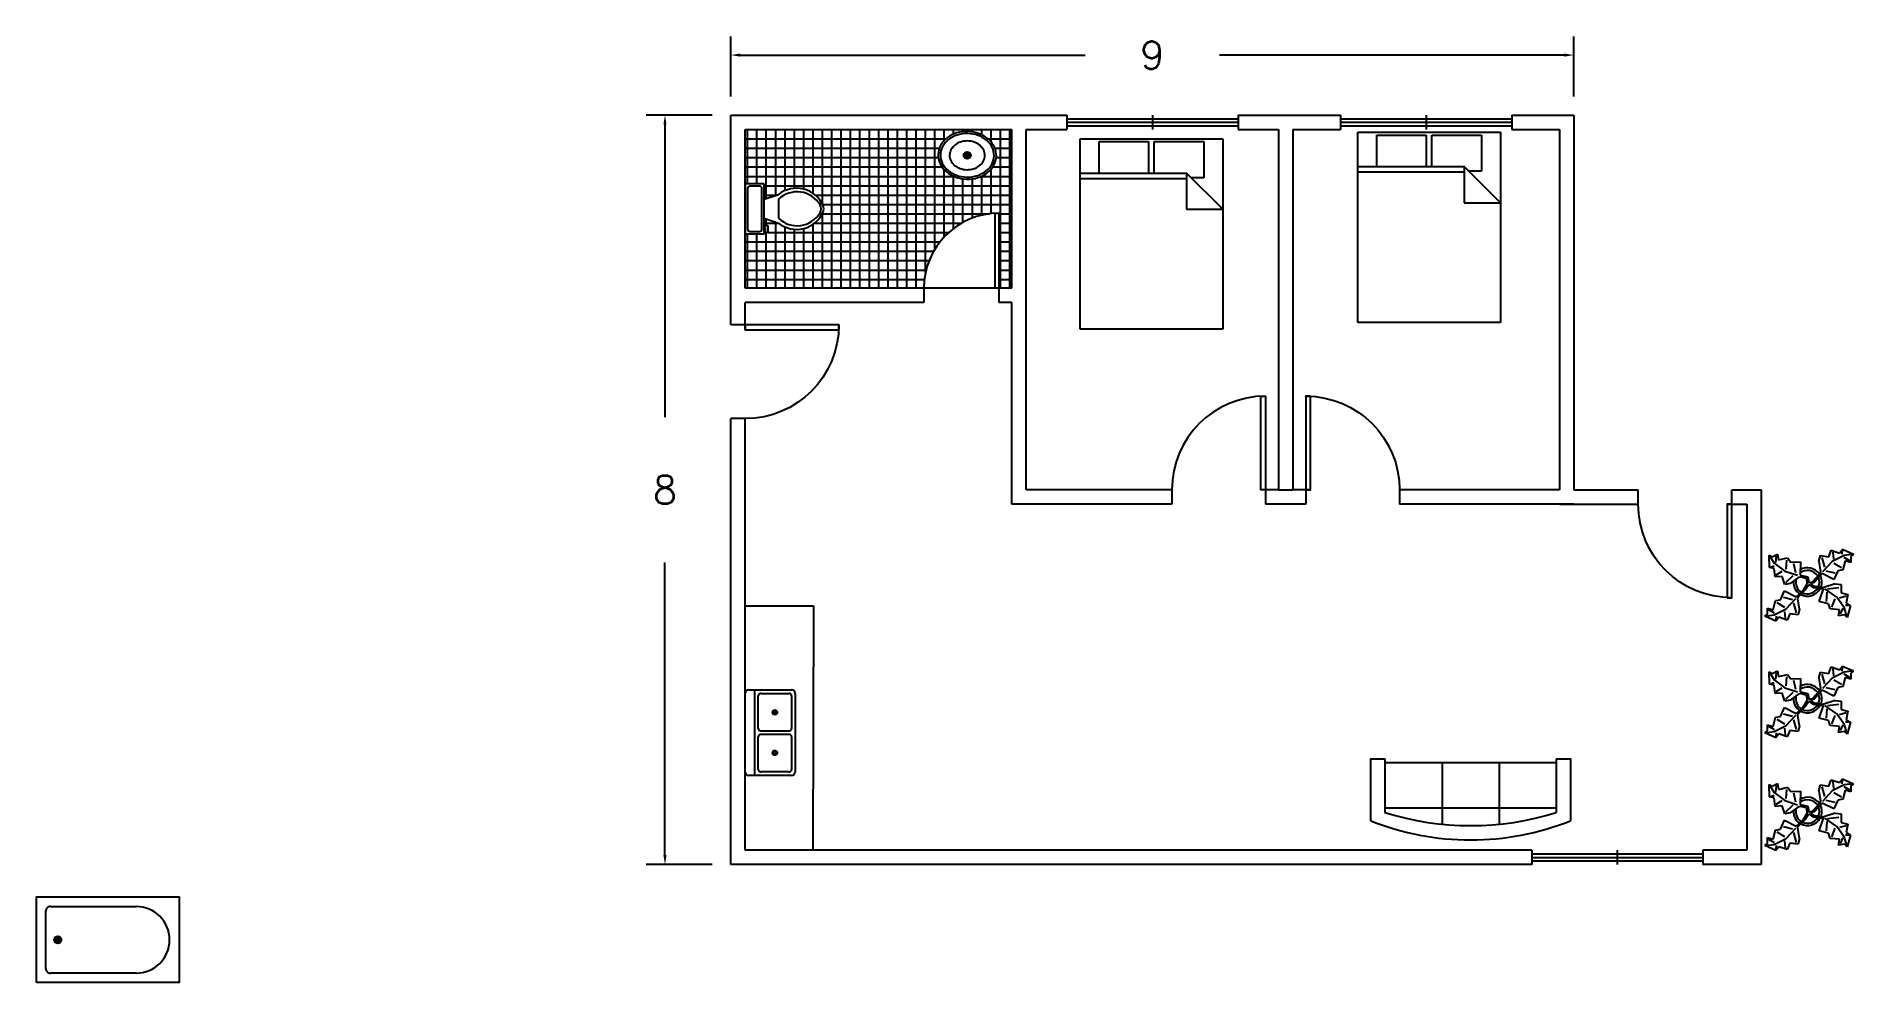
# Model space of a CAD drawing. Header units: metres. Extents: x 102.7 to 122.1, y 211 to 221.1.
import ezdxf

# ---------------------------------------------------------------- set-up
doc = ezdxf.new("R2010")
doc.units = ezdxf.units.M
for name, color, linetype in [('DOOR', 2, 'Continuous'), ('WALL', 4, 'Continuous'), ('WINDOWS', 3, 'Continuous')]:
    doc.layers.add(name, color=color, linetype=linetype)
doc.styles.get("Standard").update_dxf_attribs({"font": 'romans.shx', "height": 0.3})
doc.dimstyles.new('ISO-25', dxfattribs={"dimtxt": 0.3, "dimasz": 0.1, "dimexe": 0.2, "dimexo": 0.2, "dimtad": 0, "dimtih": 1, "dimtoh": 1, "dimdsep": 46, "dimtxsty": 'Standard', "dimcen": 2.5, "dimadec": 0, "dimazin": 0, "dimtfac": 1, "dimtmove": 0, "dimatfit": 3, "dimfxl": 1, "dimarcsym": 0})

# ---------------------------------------------------------------- blocks, each defined once
blk = doc.blocks.new('DOOR')
blk.add_lwpolyline([(-0.05079999999999529, 1), (0, 1), (0, 0), (-0.05079999999999529, 0)], close=True)
blk.add_arc((0, 0), 1, 90, 180)
blk = doc.blocks.new('Window - Wood Frame 36 in. Wide plan')
for p, q in [((0, 6), (0, 0)), ((0, 4.5), (36, 4.5)), ((0, 3), (36, 3)), ((0, 1.5), (36, 1.5)), ((36, 6), (36, 0))]:
    blk.add_line(p, q)
blk = doc.blocks.new('Sink - Oval top')
for p, q in [((-1, 0), (1, 0)), ((0, 1), (0, -1))]:
    blk.add_line(p, q)
at = {"linetype": 'Continuous'}
for points in [[(-12.2337188035408, 0.3941914712607968, 0.1176342565883263), (-11.46456229543958, -3.361933235489118, 0.104469279667093), (-8.878748691070427, -6.803541973650567, 0.09001578960148493), (-5.082757700676666, -9.072309807490512, 0.08191994915921848), (-0.3227280122732736, -10.01585280257211, 0.08191994915920903), (4.488169920880978, -9.380701564817912, 0.09001578960148009), (8.422342359155778, -7.36101289847943, 0.1044692796670922), (11.22435122606942, -4.093009071543406, 0.1176342565883338), (12.23371880354091, -0.3941914712607968, 0.1176342565883057), (11.46456229543992, 3.361933235488777, 0.1044692796670849), (8.878748691070427, 6.803541973650567, 0.09001578960148834), (5.082757700676325, 9.072309807490683, 0.08191994915920578), (0.3227280122732736, 10.01585280257211, 0.08191994915920695), (-4.488169920880864, 9.380701564817969, 0.0900157896014802), (-8.422342359155778, 7.36101289847943, 0.1044692796670951), (-11.22435122606919, 4.093009071543634, 0.1176342565883402)], [(-11.2862798685012, 0.1590597164737346, 0.1186217001864142), (-10.51590095791209, -3.253161772358112, 0.1046781721811095), (-8.071803350560117, -6.358618019863343, 0.08956206646917378), (-4.537699193222352, -8.366971929609804, 0.08118469889121774), (-0.1289739026695997, -9.15150355811437, 0.08118469889122752), (4.300109150126218, -8.491524865184601, 0.0895620664691798), (7.889406708212618, -6.583562428127607, 0.1046781721811044), (10.42004782883112, -3.548216131892445, 0.1186217001864013), (11.2862798685012, -0.1590597164736209, 0.1186217001863946), (10.51590095791221, 3.253161772357998, 0.1046781721811069), (8.071803350560117, 6.358618019863343, 0.0895620664691756), (4.537699193222124, 8.366971929609917, 0.08118469889121599), (0.1289739026695997, 9.151503558114428, 0.08118469889121414), (-4.300109150125877, 8.491524865184829, 0.08956206646917471), (-7.889406708212618, 6.583562428127607, 0.1046781721811045), (-10.42004782883112, 3.548216131892445, 0.1186217001863946)], [(-7.420452389032903, 0.08298767816017971, 0.1182825673856775), (-6.907065465214487, -2.167464938077501, 0.1046074595377274), (-5.294791470712084, -4.209988192029414, 0.0897179636260996), (-2.966599981142508, -5.52812215268807, 0.08143608252771127), (-0.06751351878551759, -6.036810076758798, 0.08143608252772175), (2.84222437824053, -5.593085960977874, 0.08971796362613145), (5.199312936802016, -4.327350491993343, 0.1046074595376878), (6.85686365682659, -2.321395784920355, 0.1182825673856714), (7.420452389033017, -0.08298767816017971, 0.1182825673856961), (6.907065465214487, 2.167464938077615, 0.1046074595377135), (5.294791470712084, 4.209988192029414, 0.08971796362612645), (2.966599981142622, 5.528122152687843, 0.08143608252774252), (0.06751351878551759, 6.036810076758798, 0.08143608252772248), (-2.842224378240644, 5.593085960977874, 0.08971796362612122), (-5.199312936802016, 4.327350491993343, 0.1046074595377049), (-6.856863656826476, 2.321395784920355, 0.1182825673856712)]]:
    blk.add_lwpolyline(points, format="xyb", close=True, dxfattribs=at)
for radius in [1.5, 1]:
    blk.add_circle((0, 0), radius)
blk = doc.blocks.new('Toilet - top')
for p, q in [((9.5, -6), (9.5, -2)), ((-10, -8.5), (-8, -8.5)), ((-10, -9.5), (-10, -8.5)), ((-7, -9.5), (-10, -9.5)), ((-8, -8.5), (-8, -8)), ((-7, -8), (-7, -9.5)), ((-4, -8), (-6, -14)), ((4, -14), (-4, -14)), ((4, -8), (6, -14))]:
    blk.add_line(p, q)
blk.add_lwpolyline([(10.5, -8), (10.5, 0), (-10.5, 0), (-10.5, -8)], close=True)
for points in [[(-9.5, -2), (-9.5, -6)], [(8.5, -1), (-8.5, -1)], [(-8.5, -7), (8.5, -7)]]:
    blk.add_lwpolyline(points)
for centre, radius, start, end in [((-8.625, -1.875), 0.8838834999999999, 81.8699, 188.1301), ((-8.625, -6.125), 0.8838834999999999, 171.869898, 278.1301), ((8.625, -1.875), 0.8838834999999999, 351.8699, 98.13009999999998), ((8.625, -6.125), 0.8838834999999999, 261.8699, 8.130099999999993), ((3.519562435188957, -21.58049502388982), 12.16902005083647, 141.4691096810948, 247.9714346835576), ((4.199957580658808, -21.81740929088453), 11.3291791325804, 136.3677254423718, 238.946823937405), ((-3.519499936778317, -21.58047137067522), 12.16903423757823, 292.0284332733153, 38.53070636800452), ((-4.199890672038477, -21.81738596564129), 11.32918622148567, 301.0530065773863, 43.63209216694732), ((2.096609817270334e-05, -27.87646475467881), 4, 245.7318247449371, 294.2681740488959), ((2.094152141829397e-05, -28.99996806116074), 4, 254.8605283244436, 285.1394707718433)]:
    blk.add_arc(centre, radius, start, end)
blk = doc.blocks.new('Bed - Queen')
at = {"linetype": 'Continuous'}
for p, q in [((0, -80.00003000000002), (0, 0)), ((0, 0), (59.99999, 0)), ((59.99999, 0), (59.99999, -80.00003000000002)), ((7.99999, -1.200000000000017), (28.79998, -1.200000000000017)), ((7.99999, -14.40000000000001), (7.99999, -1.200000000000017)), ((28.79998, -1.200000000000017), (28.79998, -14.40000000000001)), ((31.19999, -1.200000000000017), (51.99999000000001, -1.200000000000017)), ((31.19999, -14.40000000000001), (31.19999, -1.200000000000017)), ((51.99999000000001, -1.200000000000017), (51.99999000000001, -16.40000000000001)), ((0, -14.40000000000001), (44.8, -14.40000000000001)), ((59.99999, -29.60000000000001), (44.8, -14.40000000000001)), ((44.8, -14.40000000000001), (44.8, -29.60000000000001)), ((44.8, -16.80000000000001), (0, -16.80000000000001)), ((51.99999000000001, -16.40000000000001), (46.79936000000001, -16.40000000000001)), ((44.8, -29.60000000000001), (59.99999, -29.60000000000001)), ((59.99999, -80.00003000000002), (0, -80.00003000000002))]:
    blk.add_line(p, q, dxfattribs=at)
blk = doc.blocks.new('Sofa - Roundback 7 ft.')
at = {"linetype": 'Continuous'}
for p, q in [((-12.00002000000001, -32.44210000000393), (-12.00003, -6.597100000003898)), ((11.99997, -32.44210000000393), (11.99997999999999, -6.597100000003898)), ((-36.000027, -34.00000000000394), (-36.000027, -11.46960000000396)), ((-35.999844, -13.38190000000397), (35.99979999999999, -13.38190000000397)), ((35.99997999999999, -34.00000000000394), (35.99997999999999, -11.46960000000396)), ((-36.000027, -32.44210000000393), (35.99997999999999, -32.44210000000393))]:
    blk.add_line(p, q, dxfattribs=at)
for points in [[(-36.000027, -34.00000000000394), (-42.000027, -34.00000000000394), (-42.000027, -8.000000000003944)], [(41.99997999999999, -8.000000000003944), (41.99997999999999, -34.00000000000394), (35.99997999999999, -34.00000000000394)]]:
    blk.add_lwpolyline(points, dxfattribs=at)
for centre, radius, start, end in [((0, -114.250000000004), 114.250000000004, 68.43141000000074, 111.5686000000006), ((-1.000000000317414e-05, -127.1968000000039), 121.1967999999973, 72.72032999999948, 107.2797000000005)]:
    blk.add_arc(centre, radius, start, end, dxfattribs=at)
blk = doc.blocks.new('Plant - Rubber or Philodendron')
at = {"linetype": 'Continuous'}
for p, q in [((-16.20050000000001, 11.47740000000002), (-13.98990000000001, 8.106400000000008)), ((-16.20050000000001, 11.47740000000002), (-14.8639, 10.79640000000001)), ((-16.01590000000002, 6.332899999999995), (-16.20050000000001, 11.47740000000002)), ((-14.8639, 10.79640000000001), (-12.61950000000002, 11.89750000000001)), ((-13.98990000000001, 8.106400000000008), (-9.543399999999991, 4.718500000000006)), ((-13.31739999999999, 8.325000000000017), (-13.0735, 11.00650000000002)), ((-12.61950000000002, 11.89750000000001), (-12.1909, 9.434500000000014)), ((-12.1909, 9.434500000000014), (-8.382900000000006, 10.30000000000001)), ((-8.836900000000014, 9.40900000000002), (-9.089400000000012, 5.609500000000025)), ((-8.382900000000006, 10.30000000000001), (-7.054900000000004, 8.501000000000005)), ((-7.054900000000004, 8.501000000000005), (-3.028400000000005, 8.69410000000002)), ((-4.852900000000005, 4.012), (-5.718400000000003, 7.820000000000022)), ((-3.028400000000005, 8.69410000000002), (-3.070899999999995, 3.104100000000017)), ((4.691399999999987, 8.881200000000007), (5.385899999999992, 11.28280000000001)), ((4.691399999999987, 8.881200000000007), (5.50139999999999, 4.483100000000007)), ((5.385899999999992, 11.28280000000001), (8.887100000000004, 10.79080000000002)), ((5.987799999999993, 10.48420000000002), (7.197100000000006, 6.386900000000026)), ((10.39160000000001, 8.794200000000018), (6.284699999999987, 4.402800000000013)), ((8.887100000000004, 10.79080000000002), (9.980899999999991, 13.4933)), ((9.980899999999991, 13.4933), (13.3837, 12.30100000000002)), ((15.38589999999999, 11.30550000000002), (10.39160000000001, 8.794200000000018)), ((10.58279999999999, 12.69460000000001), (10.88929999999999, 9.795299999999997)), ((14.29769999999999, 6.103100000000012), (10.99340000000001, 7.995600000000024)), ((13.3837, 12.30100000000002), (14.68000000000001, 13.90390000000002)), ((14.58160000000001, 13.2037), (14.38479999999998, 11.80330000000001)), ((14.68000000000001, 13.90390000000002), (19.38479999999998, 11.81460000000001)), ((15.79089999999999, 9.106500000000011), (14.89949999999999, 5.304400000000015)), ((15.28749999999999, 10.6053), (17.5907, 9.210500000000025)), ((19.38479999999998, 11.81460000000001), (15.38589999999999, 11.30550000000002)), ((18.1925, 8.411900000000031), (15.79089999999999, 9.106500000000011)), ((19.38479999999998, 11.81460000000001), (18.18680000000001, 10.91190000000003)), ((18.18680000000001, 10.91190000000003), (18.1925, 8.411900000000031)), ((-14.0069, 5.870400000000018), (-16.01590000000002, 6.332899999999995)), ((-15.3434, 6.551400000000001), (-13.9984, 6.988400000000013)), ((-13.58680000000001, 2.289400000000001), (-14.0069, 5.870400000000018)), ((-10.67840000000001, 2.491000000000014), (-13.58680000000001, 2.289400000000001)), ((-13.13290000000001, 3.18040000000002), (-10.66140000000001, 4.727000000000004)), ((-9.585800000000006, -0.8714999999999975), (-10.67840000000001, 2.491000000000014)), ((-9.543399999999991, 4.718500000000006), (-4.191699999999997, 2.988799999999998)), ((-9.131799999999998, 0.01950000000002206), (-5.979299999999995, 2.902500000000003)), ((-7.122800000000012, -0.4429999999999836), (-3.524799999999999, 2.213100000000026)), ((-3.524799999999999, 2.213100000000026), (-3.301099999999991, 2.435500000000019)), ((-3.301099999999991, 2.435500000000019), (-0.5305999999999926, 1.794700000000006)), ((-3.070899999999995, 3.104100000000017), (0.07970000000000255, 2.316300000000012)), ((-0.5305999999999926, 1.794700000000006), (-0.2255000000000109, -0.5526999999999873)), ((-0.5305999999999926, 1.794700000000006), (-0.5305999999999926, 1.794700000000006)), ((0.07970000000000255, 2.316300000000012), (0.4866000000000099, -0.03099999999997749)), ((0.4866000000000099, -0.03099999999997749), (2.114100000000008, 0.2298000000000116)), ((2.114100000000008, 0.2298000000000116), (5.434599999999989, 3.914600000000007)), ((6.103199999999987, 3.684400000000011), (2.8262, -0.03099999999997749)), ((5.434599999999989, 3.914600000000007), (5.50139999999999, 4.483100000000007)), ((11.10890000000001, 1.19580000000002), (6.103199999999987, 3.684400000000011)), ((7.700500000000005, 4.888100000000009), (11.5025, 3.996700000000004)), ((12.70050000000001, 4.899400000000014), (11.10890000000001, 1.19580000000002)), ((14.89949999999999, 5.304400000000015), (12.70050000000001, 4.899400000000014)), ((-13.52279999999999, -7.667899999999975), (-11.3237, -7.262900000000002)), ((-11.3237, -7.262900000000002), (-9.732100000000003, -3.559299999999979)), ((-6.323700000000002, -7.251599999999996), (-10.12570000000002, -6.360199999999992)), ((-9.732100000000003, -3.559299999999979), (-4.726400000000012, -6.047899999999998)), ((-7.122800000000012, -0.4429999999999836), (-9.585800000000006, -0.8714999999999975)), ((-9.014800000000008, -11.15769999999998), (-4.904699999999991, -6.81219999999999)), ((-2.019000000000005, -3.614800000000002), (-4.726400000000012, -6.047899999999998)), ((-4.124600000000015, -6.846599999999995), (-4.057899999999989, -6.278099999999995)), ((-3.314600000000013, -11.24469999999999), (-4.124600000000015, -6.846599999999995)), ((-4.057899999999989, -6.278099999999995), (-0.9375, -3.160799999999995)), ((-2.019000000000005, -3.614800000000002), (-0.2255000000000109, -0.5526999999999873)), ((-0.9375, -3.160799999999995), (0.5883000000000038, -0.8134999999999764)), ((0.5883000000000038, -0.8134999999999764), (2.244699999999995, -2.0916)), ((2.8262, -0.03099999999997749), (1.300299999999993, -0.5526999999999873)), ((1.300299999999993, -0.5526999999999873), (2.419299999999993, -1.465499999999992)), ((2.244699999999995, -2.0916), (6.710800000000006, -2.662599999999998)), ((2.419299999999993, -1.465499999999992), (6.89500000000001, -2.117499999999978)), ((4.942999999999984, -7.965899999999976), (6.710800000000006, -2.662599999999998)), ((11.66049999999998, -0.5412999999999784), (6.89500000000001, -2.117499999999978)), ((12.36769999999999, -6.198099999999982), (7.218999999999994, -2.677199999999999)), ((8.125, -4.076799999999992), (7.771500000000003, -7.965899999999976)), ((8.354399999999998, -2.745299999999986), (13.19729999999998, -2.170400000000001)), ((10.24629999999999, -10.4408), (11.66049999999998, -6.905299999999983)), ((11.66049999999998, -0.5412999999999784), (14.1354, -0.8947999999999752)), ((15.5496, -10.79429999999999), (12.36769999999999, -6.198099999999982)), ((16.2567, -5.844599999999986), (13.42830000000001, -6.551699999999983)), ((14.1354, -0.8947999999999752), (14.1354, -4.430399999999992)), ((14.1354, -4.430399999999992), (16.96379999999999, -5.137499999999989)), ((16.96379999999999, -5.137499999999989), (16.2567, -8.673000000000002)), ((-18.00800000000001, -14.17809999999997), (-16.81010000000001, -13.27539999999999)), ((-18.00800000000001, -14.17809999999997), (-14.00909999999999, -13.66899999999998)), ((-13.3032, -16.26739999999998), (-18.00800000000001, -14.17809999999997)), ((-16.81570000000002, -10.77539999999999), (-14.41409999999999, -11.4699)), ((-16.81010000000001, -13.27539999999999), (-16.81570000000002, -10.77539999999999)), ((-13.91070000000002, -12.96879999999999), (-16.2139, -11.57399999999998)), ((-14.41409999999999, -11.4699), (-13.52279999999999, -7.667899999999975)), ((-14.00909999999999, -13.66899999999998), (-9.014800000000008, -11.15769999999998)), ((-12.0069, -14.66449999999998), (-13.3032, -16.26739999999998)), ((-13.20480000000001, -15.56719999999999), (-13.00800000000001, -14.16679999999999)), ((-12.92099999999999, -8.466499999999996), (-9.616600000000005, -10.35899999999998)), ((-8.604199999999992, -15.85679999999999), (-12.0069, -14.66449999999998)), ((-9.205999999999989, -15.05809999999997), (-9.512599999999992, -12.15879999999999)), ((-7.510300000000001, -13.15429999999998), (-8.604199999999992, -15.85679999999999)), ((-4.009199999999993, -13.6463), (-7.510300000000001, -13.15429999999998)), ((-4.61099999999999, -12.84769999999997), (-5.820300000000003, -8.750399999999985)), ((-3.314600000000013, -11.24469999999999), (-4.009199999999993, -13.6463)), ((8.832099999999997, -9.026600000000002), (4.942999999999984, -7.965899999999976)), ((9.539199999999994, -11.14789999999999), (8.832099999999997, -9.026600000000002)), ((13.42830000000001, -11.50149999999999), (9.539199999999994, -11.14789999999999)), ((13.07480000000001, -13.97629999999998), (13.42830000000001, -11.50149999999999)), ((15.5496, -13.62279999999998), (13.07480000000001, -13.97629999999998)), ((14.8425, -10.79429999999999), (13.78190000000001, -13.26919999999998)), ((16.6103, -14.68339999999998), (15.5496, -10.79429999999999)), ((16.6103, -14.68339999999998), (15.5496, -13.62279999999998)), ((17.31739999999999, -9.733699999999999), (15.9032, -9.733699999999999)), ((16.2567, -8.673000000000002), (18.02449999999999, -9.733699999999999)), ((18.02449999999999, -9.733699999999999), (16.6103, -14.68339999999998))]:
    blk.add_line(p, q, dxfattribs=at)
for centre, radius, start, end in [((0.03079999999999927, 0.1664000000000101), 6.000000000002548, 178.6146999999872, 235.1168999999775), ((0.03079999999999927, 0.1664000000000101), 5.000000000000334, 168.1647000000314, 238.6724999999761), ((0, 0), 6.127507999995974, 34.37569000000935, 120.1027999999894), ((-0.06010000000000559, -0.2074999999999818), 5.246133000001304, 33.82191999999591, 124.9413999999845), ((-0.2664000000000044, 0.168200000000013), 5.277530999995967, 338.4094000000212, 20.03007000003226), ((-0.09800000000001319, 0.136400000000009), 6.128825000001457, 341.2016999999712, 26.09184000001519), ((-0.02340000000000941, 0.3825000000000216), 6.149236999999206, 242.5811999999688, 331.2713999999922), ((-0.1101999999999919, 0.4886000000000195), 5.288259999998192, 247.3710999999605, 327.4719999999419)]:
    blk.add_arc(centre, radius, start, end, dxfattribs=at)
blk = doc.blocks.new('Bath Tub - 26 x 60 in.')
for p, q in [((8, -18), (10, -18)), ((9, -17), (9, -19))]:
    blk.add_line(p, q)
blk.add_lwpolyline([(0, -36), (0, 0), (60, 0), (60, -36)], close=True)
for points in [[(4, -30), (4, -6)], [(6, -4), (42, -4)], [(42, -32), (6, -32)]]:
    blk.add_lwpolyline(points)
for radius in [1.5, 1]:
    blk.add_circle((9, -18), radius)
for centre, radius, start, end in [((5.75, -5.75), 1.767767, 81.8699, 188.1301), ((42, -18), 14, 270, 90), ((5.75, -30.25), 1.767767, 171.8699, 278.1301)]:
    blk.add_arc(centre, radius, start, end)
blk = doc.blocks.new('Sink-double - 36 in top')
for p, q in [((-18, -4), (18, -4)), ((-0.75, -18.5), (-0.75, -6.5)), ((0.75, -6.5), (0.75, -18.5))]:
    blk.add_line(p, q)
for points in [[(-16.5, 0), (16.5, 0)], [(-18, -19.5), (-18, -1.5)], [(-16.5, -18.5), (-16.5, -6.5)], [(-15.5, -5.5), (-1.75, -5.5)], [(1.75, -5.5), (15.5, -5.5)], [(16.5, -6.5), (16.5, -18.5)], [(18, -1.5), (18, -19.5)], [(16.5, -21), (-16.5, -21)], [(-1.75, -19.5), (-15.5, -19.5)], [(15.5, -19.5), (1.75, -19.5)]]:
    blk.add_lwpolyline(points)
for centre, radius in [((-8.5, -12.5), 1), ((-8.5, -12.5), 0.5), ((8.5, -12.5), 1), ((8.5, -12.5), 0.5)]:
    blk.add_circle(centre, radius)
for centre, radius, start, end in [((-16.5, -1.5), 1.5, 90, 180), ((16.5, -1.5), 1.5, 0, 90), ((-15.5, -6.5), 1, 90, 180), ((-1.75, -6.5), 1, 0, 90), ((1.75, -6.5), 1, 90, 180), ((15.5, -6.5), 1, 0, 90), ((-16.5, -19.5), 1.5, 180, 270), ((-15.5, -18.5), 1, 180, 270), ((-1.75, -18.5), 1, 270, 0), ((1.75, -18.5), 1, 180, 270), ((15.5, -18.5), 1, 270, 0), ((16.5, -19.5), 1.5, 270, 0)]:
    blk.add_arc(centre, radius, start, end)
blk = doc.blocks.new('*D13')
at = {"color": 0, "lineweight": -2, "transparency": 16777216}
for p, q in [((109.9223079143816, 220.253776365895), (109.217837786474, 220.253776365895)), ((109.417837786474, 220.153776365895), (109.417837786474, 217.028776365895)), ((109.417837786474, 212.353776365895), (109.417837786474, 215.478776365895)), ((109.9223079143816, 212.253776365895), (109.217837786474, 212.253776365895))]:
    blk.add_line(p, q, dxfattribs=at)
at = {"color": 0, "transparency": 16777216}
for points in [[(109.4011711198073, 220.153776365895), (109.4345044531407, 220.153776365895), (109.417837786474, 220.253776365895)], [(109.4011711198073, 212.353776365895), (109.4345044531407, 212.353776365895), (109.417837786474, 212.253776365895)]]:
    blk.add_solid(points, dxfattribs=at)
at = {"layer": 'Defpoints', "color": 0, "transparency": 16777216}
for p in [(110.1223079143816, 220.253776365895), (109.417837786474, 212.253776365895), (110.1223079143816, 212.253776365895)]:
    blk.add_point(p, dxfattribs=at)
at = {"color": 0, "transparency": 16777216, "insert": (109.417837786474, 216.2537763658949), "char_height": 0.3, "attachment_point": 5}
blk.add_mtext('8', dxfattribs=at)
blk = doc.blocks.new('*D14')
at = {"color": 0, "lineweight": -2, "transparency": 16777216}
for p, q in [((110.1223079143815, 220.4537763658948), (110.1223079143815, 221.0945430343573)), ((119.1223079143815, 220.4537763658948), (119.1223079143815, 221.0945430343573)), ((110.2223079143815, 220.8945430343574), (113.9044507715244, 220.8945430343574)), ((119.0223079143815, 220.8945430343574), (115.3401650572387, 220.8945430343574))]:
    blk.add_line(p, q, dxfattribs=at)
at = {"color": 0, "transparency": 16777216}
for points in [[(110.2223079143815, 220.911209701024), (110.2223079143815, 220.8778763676907), (110.1223079143815, 220.8945430343574)], [(119.0223079143815, 220.911209701024), (119.0223079143815, 220.8778763676907), (119.1223079143815, 220.8945430343574)]]:
    blk.add_solid(points, dxfattribs=at)
at = {"layer": 'Defpoints', "color": 0, "transparency": 16777216}
for p in [(119.1223079143815, 220.8945430343574), (110.1223079143815, 220.2537763658949), (119.1223079143815, 220.2537763658949)]:
    blk.add_point(p, dxfattribs=at)
at = {"color": 0, "transparency": 16777216, "insert": (114.6223079143815, 220.8945430343574), "char_height": 0.3, "attachment_point": 5}
blk.add_mtext('9', dxfattribs=at)

msp = doc.modelspace()

# ---------------------------------------------------------------- hatches: boundary and pattern name
h = msp.add_hatch()
h.set_pattern_fill('_USER', color=256, scale=0.1, pattern_type=0)
h.set_pattern_definition([(0, (0, 0), (0, 0.1), [])])
edge = h.paths.add_edge_path()
edge.add_line((113.1223079143815, 220.1013763658949), (110.2747079143815, 220.1013763658949))
edge.add_line((110.2747079143815, 220.1013763658949), (110.2747079143815, 219.5204763658948))
edge.add_line((110.2747079143815, 219.5204763658948), (110.4779079143815, 219.5204763658948))
edge.add_line((110.4779079143815, 219.5204763658948), (110.4779079143815, 219.3553763658948))
edge.add_line((110.4779079143815, 219.3553763658948), (110.6303051220905, 219.4061754351312))
edge.add_arc((110.8228518871967, 219.1643810675007), 0.3090934696344855, 22.028433273302824, 128.5311669024441, ccw=False)
edge.add_arc((111.011307103135, 219.2537768978095), 0.1016000000000157, -15.139471675500715, 15.139470771794095, ccw=False)
edge.add_arc((110.8228524879883, 219.3431732517487), 0.3090931092912488, 231.4699306573289, 337.9714346835767, ccw=False)
edge.add_line((110.630310579205, 219.1013754776204), (110.4779079143815, 219.1521763658949))
edge.add_line((110.4779079143815, 219.1521763658949), (110.4779079143815, 219.0759763658949))
edge.add_line((110.4779079143815, 219.0759763658949), (110.5160079143815, 219.0759763658949))
edge.add_line((110.5160079143815, 219.0759763658949), (110.5160079143815, 218.9997763658949))
edge.add_line((110.5160079143815, 218.9997763658949), (110.4906079143815, 218.9997763658949))
edge.add_line((110.4906079143815, 218.9997763658949), (110.4906079143815, 219.0505763658948))
edge.add_line((110.4906079143815, 219.0505763658948), (110.4779079143815, 219.0505763658948))
edge.add_line((110.4779079143815, 219.0505763658948), (110.4779079143815, 218.9870763658949))
edge.add_line((110.4779079143815, 218.9870763658949), (110.2747079143815, 218.9870763658949))
edge.add_line((110.2747079143815, 218.9870763658949), (110.2747079143815, 218.4061763658949))
edge.add_line((110.2747079143815, 218.4061763658949), (112.1827615803615, 218.4061763658949))
edge.add_ellipse((112.9827615803615, 218.4061763658948), major_axis=(0.5656854249492451, 0.5656854249492451), ratio=0.9999999999999855, start_angle=47.91187893476882, end_angle=134.9999999999996, ccw=False)
edge.add_line((112.9421215803615, 219.2051434430639), (112.9421215803615, 219.2061763658948))
edge.add_line((112.9421215803615, 219.2061763658948), (112.9827615803615, 219.2061763658948))
edge.add_line((112.9827615803615, 219.2061763658948), (112.9827615803615, 218.4061763658949))
edge.add_line((112.9827615803615, 218.4061763658949), (113.1223079143815, 218.4061763658949))
edge.add_line((113.1223079143815, 218.4061763658949), (113.1223079143815, 220.1013763658949))
h.paths.add_polyline_path([(112.3347655460065, 219.8346240459751, -0.1176342565881949), (112.3604034824742, 219.9285740130221, -0.1044692796674598), (112.4315745076941, 220.0115813102266, -0.09001578960093302), (112.5315024876257, 220.0628814023513, -0.08191994915948711), (112.6536992951282, 220.0790142437904, -0.08191994915900708), (112.7746040492134, 220.0550482517154, -0.09001578960179386), (112.8710222203697, 219.9974215487357, -0.1044692796669373), (112.9367018859206, 219.9100046867865, -0.117634256588393), (112.9562384612264, 219.814599119235, -0.1176342565882116), (112.9306005247587, 219.7206491521879, -0.1044692796674463), (112.8594294995388, 219.6376418549835, -0.0900157896009211), (112.7595015196072, 219.5863417628588, -0.08191994915949356), (112.6373047121047, 219.5702089214197, -0.08191994915948173), (112.5163999580189, 219.5941749134949, -0.09001578960125235), (112.4199817868632, 219.6518016164744, -0.1044692796667704), (112.3543021213124, 219.7392184784234, -0.1176342565886064)], flags=16)
h.paths.add_polyline_path([(112.3588304949565, 219.8286516994035, -0.1186217001862305), (112.3808327887641, 219.914736272355, -0.1046781721815528), (112.4451110732281, 219.9918340682797, -0.0895620664686264), (112.536279231203, 220.0402963141806, -0.08118469889144614), (112.6487779407443, 220.0570597729811, -0.08118469889156629), (112.7607595631248, 220.0371326696169, -0.08956206646862977), (112.8505258087206, 219.9861204803096, -0.104678172181317), (112.9126058879474, 219.9072418916229, -0.1186217001863105), (112.9321735122764, 219.8205714658066, -0.1186217001862219), (112.9101712184688, 219.7344868928551, -0.104678172181449), (112.8458929340049, 219.6573890969305, -0.08956206646879411), (112.7547247760299, 219.6089268510294, -0.08118469889140492), (112.6422260664886, 219.5921633922289, -0.08118469889146203), (112.5302444441083, 219.6120904955931, -0.0895620664688442), (112.4404781985123, 219.6631026849005, -0.1046781721812546), (112.3783981192854, 219.7419812735872, -0.1186217001862789)], flags=0)
h.paths.add_polyline_path([(112.457022512935, 219.8267194696303, -0.1182825673857121), (112.4713376667331, 219.883575035542, -0.1046074595379454), (112.5134394550218, 219.9345262851018, -0.08971796362603156), (112.5733095044092, 219.9666759660139, -0.08143608252760896), (112.6472168469936, 219.9779465585547, -0.08143608252786154), (112.7208536431376, 219.9650258852833, -0.08971796362581685), (112.7799897069724, 219.9315452826827, -0.1046074595382549), (112.820941466433, 219.879665192032, -0.1182825673852586), (112.8339814942979, 219.8225036955798, -0.118282567385472), (112.8196663404999, 219.7656481296681, -0.1046074595382937), (112.777564552211, 219.7146968801082, -0.08971796362568135), (112.7176945028238, 219.6825471991962, -0.08143608252778368), (112.6437871602393, 219.6712766066554, -0.08143608252769256), (112.5701503640955, 219.6841972799268, -0.08971796362592281), (112.5110143002605, 219.7176778825274, -0.10460745953808), (112.4700625408, 219.7695579731779, -0.1182825673855327)], flags=0)
h.paths.add_polyline_path([(112.6074020036165, 219.824611582605, -1), (112.6836020036165, 219.824611582605, -1)], flags=0)
h.paths.add_polyline_path([(112.6201020036165, 219.824611582605, -1), (112.6709020036165, 219.824611582605, -1)], flags=0)
h = msp.add_hatch()
h.set_pattern_fill('_USER', color=256, scale=0.1, angle=90, pattern_type=0)
h.set_pattern_definition([(90, (0, 0), (-0.1, 6.123233995736766e-18), [])])
edge = h.paths.add_edge_path()
edge.add_line((113.1223079143815, 220.1013763658949), (110.2747079143815, 220.1013763658949))
edge.add_line((110.2747079143815, 220.1013763658949), (110.2747079143815, 219.5204763658948))
edge.add_line((110.2747079143815, 219.5204763658948), (110.4779079143815, 219.5204763658948))
edge.add_line((110.4779079143815, 219.5204763658948), (110.4779079143815, 219.3553763658948))
edge.add_line((110.4779079143815, 219.3553763658948), (110.6303051220905, 219.4061754351312))
edge.add_arc((110.8228518871967, 219.1643810675007), 0.3090934696344855, 22.028433273302824, 128.5311669024441, ccw=False)
edge.add_arc((111.011307103135, 219.2537768978095), 0.1016000000000157, -15.139471675500715, 15.139470771794095, ccw=False)
edge.add_arc((110.8228524879883, 219.3431732517487), 0.3090931092912488, 231.4699306573289, 337.9714346835767, ccw=False)
edge.add_line((110.630310579205, 219.1013754776204), (110.4779079143815, 219.1521763658949))
edge.add_line((110.4779079143815, 219.1521763658949), (110.4779079143815, 219.0759763658949))
edge.add_line((110.4779079143815, 219.0759763658949), (110.5160079143815, 219.0759763658949))
edge.add_line((110.5160079143815, 219.0759763658949), (110.5160079143815, 218.9997763658949))
edge.add_line((110.5160079143815, 218.9997763658949), (110.4906079143815, 218.9997763658949))
edge.add_line((110.4906079143815, 218.9997763658949), (110.4906079143815, 219.0505763658948))
edge.add_line((110.4906079143815, 219.0505763658948), (110.4779079143815, 219.0505763658948))
edge.add_line((110.4779079143815, 219.0505763658948), (110.4779079143815, 218.9870763658949))
edge.add_line((110.4779079143815, 218.9870763658949), (110.2747079143815, 218.9870763658949))
edge.add_line((110.2747079143815, 218.9870763658949), (110.2747079143815, 218.4061763658949))
edge.add_line((110.2747079143815, 218.4061763658949), (112.1827615803615, 218.4061763658949))
edge.add_ellipse((112.9827615803615, 218.4061763658948), major_axis=(0.5656854249492451, 0.5656854249492451), ratio=0.9999999999999855, start_angle=47.91187893476882, end_angle=134.9999999999996, ccw=False)
edge.add_line((112.9421215803615, 219.2051434430639), (112.9421215803615, 219.2061763658948))
edge.add_line((112.9421215803615, 219.2061763658948), (112.9827615803615, 219.2061763658948))
edge.add_line((112.9827615803615, 219.2061763658948), (112.9827615803615, 218.4061763658949))
edge.add_line((112.9827615803615, 218.4061763658949), (113.1223079143815, 218.4061763658949))
edge.add_line((113.1223079143815, 218.4061763658949), (113.1223079143815, 220.1013763658949))
h.paths.add_polyline_path([(112.3347655460065, 219.8346240459751, -0.1176342565881949), (112.3604034824742, 219.9285740130221, -0.1044692796674598), (112.4315745076941, 220.0115813102266, -0.09001578960093255), (112.5315024876257, 220.0628814023513, -0.08191994915948751), (112.6536992951282, 220.0790142437904, -0.08191994915900702), (112.7746040492134, 220.0550482517154, -0.09001578960179367), (112.8710222203697, 219.9974215487357, -0.1044692796669382), (112.9367018859206, 219.9100046867865, -0.1176342565883922), (112.9562384612264, 219.814599119235, -0.1176342565882116), (112.9306005247587, 219.7206491521879, -0.1044692796674468), (112.8594294995388, 219.6376418549835, -0.0900157896009201), (112.7595015196072, 219.5863417628588, -0.08191994915949403), (112.6373047121047, 219.5702089214197, -0.08191994915948173), (112.5163999580189, 219.5941749134949, -0.09001578960125235), (112.4199817868632, 219.6518016164744, -0.1044692796667706), (112.3543021213124, 219.7392184784234, -0.1176342565886061)], flags=16)
h.paths.add_polyline_path([(112.3588304949565, 219.8286516994035, -0.11862170018623), (112.3808327887641, 219.914736272355, -0.1046781721815543), (112.4451110732281, 219.9918340682797, -0.08956206646862552), (112.536279231203, 220.0402963141806, -0.08118469889144614), (112.6487779407443, 220.0570597729811, -0.0811846988915663), (112.7607595631248, 220.0371326696169, -0.08956206646862794), (112.8505258087206, 219.9861204803096, -0.1046781721813193), (112.9126058879474, 219.9072418916229, -0.1186217001863103), (112.9321735122764, 219.8205714658066, -0.1186217001862216), (112.9101712184688, 219.7344868928551, -0.1046781721814514), (112.8458929340049, 219.6573890969305, -0.08956206646879154), (112.7547247760299, 219.6089268510294, -0.08118469889140559), (112.6422260664886, 219.5921633922289, -0.08118469889146203), (112.5302444441083, 219.6120904955931, -0.0895620664688442), (112.4404781985123, 219.6631026849005, -0.1046781721812547), (112.3783981192854, 219.7419812735872, -0.1186217001862786)], flags=0)
h.paths.add_polyline_path([(112.457022512935, 219.8267194696303, -0.1182825673857121), (112.4713376667331, 219.883575035542, -0.1046074595379462), (112.5134394550218, 219.9345262851018, -0.08971796362602938), (112.5733095044092, 219.9666759660139, -0.08143608252761012), (112.6472168469936, 219.9779465585547, -0.08143608252786216), (112.7208536431376, 219.9650258852833, -0.08971796362581486), (112.7799897069724, 219.9315452826827, -0.1046074595382553), (112.820941466433, 219.879665192032, -0.1182825673852601), (112.8339814942979, 219.8225036955798, -0.118282567385472), (112.8196663404999, 219.7656481296681, -0.1046074595382954), (112.777564552211, 219.7146968801082, -0.08971796362567674), (112.7176945028238, 219.6825471991962, -0.08143608252778636), (112.6437871602393, 219.6712766066554, -0.08143608252769256), (112.5701503640955, 219.6841972799268, -0.08971796362592283), (112.5110143002605, 219.7176778825274, -0.1046074595380807), (112.4700625408, 219.7695579731779, -0.1182825673855319)], flags=0)
h.paths.add_polyline_path([(112.6074020036165, 219.824611582605, -1), (112.6836020036165, 219.824611582605, -1)], flags=0)
h.paths.add_polyline_path([(112.6201020036165, 219.824611582605, -1), (112.6709020036165, 219.824611582605, -1)], flags=0)

# ---------------------------------------------------------------- linework, layer by layer
for p, q in [((110.2747079143815, 215.0136178971961), (111.0035026517007, 215.0136178971961)), ((111.0035026517007, 215.0136178971961), (110.9981886739306, 212.4061763658949))]:
    msp.add_line(p, q)
at = {"layer": 'WALL'}
for p, q in [((110.1223079143815, 220.2537763658949), (113.7079079143815, 220.2537763658949)), ((110.1223079143815, 218.013613751727), (110.1223079143815, 220.2537763658949)), ((115.5367079143815, 220.2537763658949), (116.6317079143815, 220.2537763658949)), ((118.4605079143815, 220.2537763658948), (119.1223079143815, 220.2537763658949)), ((119.1223079143815, 220.2537763658949), (119.1223079143815, 216.2537763658949)), ((110.2747079143815, 220.1013763658949), (113.1223079143815, 220.1013763658949)), ((110.2747079143815, 218.4061763658949), (110.2747079143815, 220.1013763658949)), ((113.1223079143815, 218.4061763658949), (113.1223079143815, 220.1013763658949)), ((113.2747079143815, 216.2537763658949), (113.2747079143815, 220.1013763658949)), ((113.2747079143815, 220.1013763658949), (113.7079079143815, 220.1013763658949)), ((115.5367079143815, 220.1013763658949), (115.9699079143815, 220.1013763658948)), ((115.9699079143815, 220.1013763658949), (115.9699079143815, 216.2537763658949)), ((116.1223079143815, 220.1013763658949), (116.1223079143815, 216.2537763658949)), ((116.1223079143815, 220.1013763658948), (116.6317079143815, 220.1013763658948)), ((118.4605079143815, 220.1013763658948), (118.9699079143815, 220.1013763658949)), ((118.9699079143815, 220.1013763658949), (118.9699079143815, 216.2537763658949)), ((113.1223079143815, 218.4061763658949), (110.2747079143815, 218.4061763658949)), ((112.1827615803615, 218.4061763658949), (112.1827615803615, 218.2537763658949)), ((112.9827615803615, 218.4061763658948), (112.9827615803615, 218.2537763658949)), ((112.1827615803615, 218.2537763658949), (110.2747079143815, 218.2537763658949)), ((110.2747079143815, 217.962813751727), (110.2747079143815, 218.2537763658949)), ((113.1223079143815, 218.2537763658949), (112.9827615803615, 218.2537763658949)), ((113.1223079143815, 216.1013763658949), (113.1223079143815, 218.2537763658949)), ((110.2747079143815, 218.013613751727), (110.1223079143815, 218.013613751727)), ((110.1223079143815, 212.2537763658949), (110.1223079143815, 217.013613751727)), ((110.2747079143815, 217.013613751727), (110.1223079143815, 217.013613751727)), ((110.2747079143815, 212.4061763658949), (110.2747079143815, 217.013613751727)), ((114.8305855604431, 216.2537763658949), (113.2747079143815, 216.2537763658949)), ((114.8305855604431, 216.2537763658949), (114.8305855604431, 216.1013763658949)), ((115.9699079143815, 216.2537763658949), (115.7797855604431, 216.2537763658949)), ((115.8305855604431, 216.2537763658949), (115.8305855604431, 216.1013763658949)), ((115.9699079143815, 216.2537763658949), (116.1223079143815, 216.2537763658949)), ((116.3124302683199, 216.2537763658949), (116.1223079143815, 216.2537763658949)), ((116.2616302683199, 216.2537763658949), (116.2616302683199, 216.1013763658949)), ((118.9699079143815, 216.2537763658949), (117.2616302683199, 216.2537763658949)), ((117.2616302683199, 216.2537763658949), (117.26163026832, 216.1013763658949)), ((119.1223079143815, 216.2537763658949), (119.8105541149834, 216.2537763658949)), ((119.8105541149835, 216.1013763658949), (119.8105541149835, 216.2537763658949)), ((120.8105541149835, 216.1013763658949), (120.8105541149835, 216.2537763658949)), ((120.8105541149835, 216.2537763658949), (121.1223079143815, 216.2537763658949)), ((121.1223079143815, 216.2537763658949), (121.1223079143815, 212.2537763658949)), ((114.8305855604431, 216.1013763658949), (113.1223079143815, 216.1013763658949)), ((116.2616302683199, 216.1013763658949), (115.8305855604431, 216.1013763658949)), ((119.1223079143815, 216.1013763658949), (117.2616302683199, 216.1013763658948)), ((118.9699079143815, 216.1013763658949), (119.8105541149835, 216.1013763658949)), ((120.7597541149835, 216.1013763658949), (120.9699079143815, 216.1013763658949)), ((120.9699079143815, 216.1013763658949), (120.9699079143815, 212.4061763658949)), ((118.672290971707, 212.4061763658948), (110.2747079143815, 212.4061763658949)), ((120.9699079143815, 212.4061763658949), (120.501090971707, 212.4061763658949)), ((118.672290971707, 212.2537763658949), (110.1223079143815, 212.2537763658949)), ((121.1223079143815, 212.2537763658949), (120.5010909717069, 212.2537763658949))]:
    msp.add_line(p, q, dxfattribs=at)

# ---------------------------------------------------------------- block references
at = {"xscale": 0.0254, "yscale": 0.0254, "zscale": 0.0254}
for name, p in [('Sink - Oval top', (112.6455020036165, 219.824611582605)), ('Bed - Queen', (116.8145879143815, 220.0708963658948)), ('Bed - Queen', (113.8504716615559, 220.0012449832393)), ('Plant - Rubber or Philodendron', (121.6179336332701, 215.2653359834439)), ('Plant - Rubber or Philodendron', (121.6179336332701, 214.0198259345576)), ('Plant - Rubber or Philodendron', (121.6179336332701, 212.8161821885501)), ('Bath Tub - 26 x 60 in.', (102.7056802123734, 211.9072305570135))]:
    msp.add_blockref(name, p, dxfattribs=at)
for name, p, rotation in [('Toilet - top', (110.2747079143815, 219.2537763658949), 90), ('Sink-double - 36 in top', (110.2747079143815, 213.6620636625093), 90), ('Sofa - Roundback 7 ft.', (118.020464997458, 212.5169467933897), 180)]:
    msp.add_blockref(name, p, dxfattribs=dict(at, rotation=rotation))
at = {"layer": 'DOOR', "xscale": 0.8, "yscale": 0.8}
msp.add_blockref('DOOR', (112.9827615803615, 218.4061763658948), dxfattribs=at)
at = {"layer": 'DOOR', "xscale": -1, "rotation": 270}
msp.add_blockref('DOOR', (110.2747079143815, 218.013613751727), dxfattribs=at)
at = {"layer": 'DOOR'}
msp.add_blockref('DOOR', (115.8305855604431, 216.2537763658949), dxfattribs=at)
at = {"layer": 'DOOR', "xscale": -1}
msp.add_blockref('DOOR', (116.2616302683199, 216.2537763658949), dxfattribs=at)
at = {"layer": 'DOOR', "yscale": -1}
msp.add_blockref('DOOR', (120.8105541149835, 216.1013763658949), dxfattribs=at)
at = {"layer": 'WINDOWS', "xscale": 0.0254, "yscale": 0.0254, "zscale": 0.0254}
for p in [(113.7079079143815, 220.1013763658949), (114.6223079143815, 220.1013763658949), (116.6317079143815, 220.1013763658949), (117.5461079143815, 220.1013763658949), (118.672290971707, 212.2537763658949), (119.586690971707, 212.2537763658949)]:
    msp.add_blockref('Window - Wood Frame 36 in. Wide plan', p, dxfattribs=at)

# ---------------------------------------------------------------- dimensions: what is measured, and where the dimension line sits
dim = msp.add_linear_dim(base=(119.1223079143815, 220.8945430343574), p1=(110.1223079143815, 220.2537763658949), p2=(119.1223079143815, 220.2537763658949), dimstyle='ISO-25')
dim.commit()
dim.dimension.update_dxf_attribs({"geometry": '*D14', "text_midpoint": (114.6223079143815, 220.8945430343574)})
dim = msp.add_linear_dim(base=(109.417837786474, 212.253776365895), p1=(110.1223079143815, 220.2537763658949), p2=(110.1223079143815, 212.2537763658949), angle=90, dimstyle='ISO-25')
dim.commit()
dim.dimension.update_dxf_attribs({"geometry": '*D13', "text_midpoint": (109.417837786474, 216.2537763658949)})

doc.saveas('drawing.dxf')
